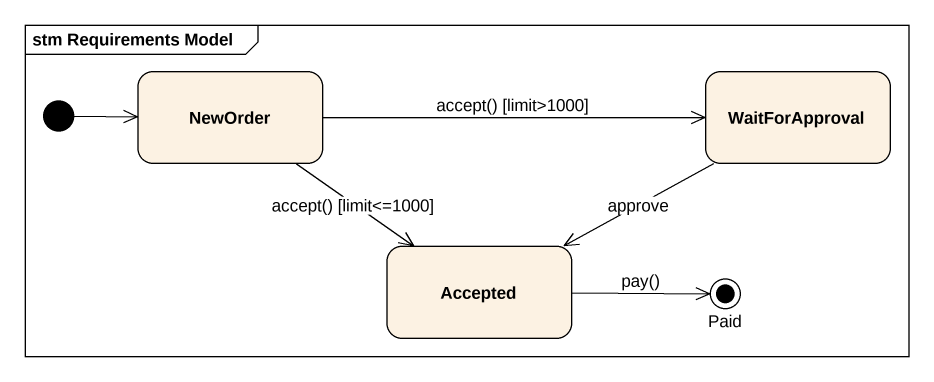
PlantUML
@startuml
mainframe stm Requirements Model
hide empty description
state NewOrder
state WaitForApproval
state Accepted
state Paid <<end>>
[*] -right-> NewOrder
NewOrder -right-> WaitForApproval : accept() [limit>1000]
NewOrder --> Accepted : accept() [limit<=1000]
WaitForApproval -left-> Accepted : approve
Accepted -right-> Paid : pay()
@enduml
